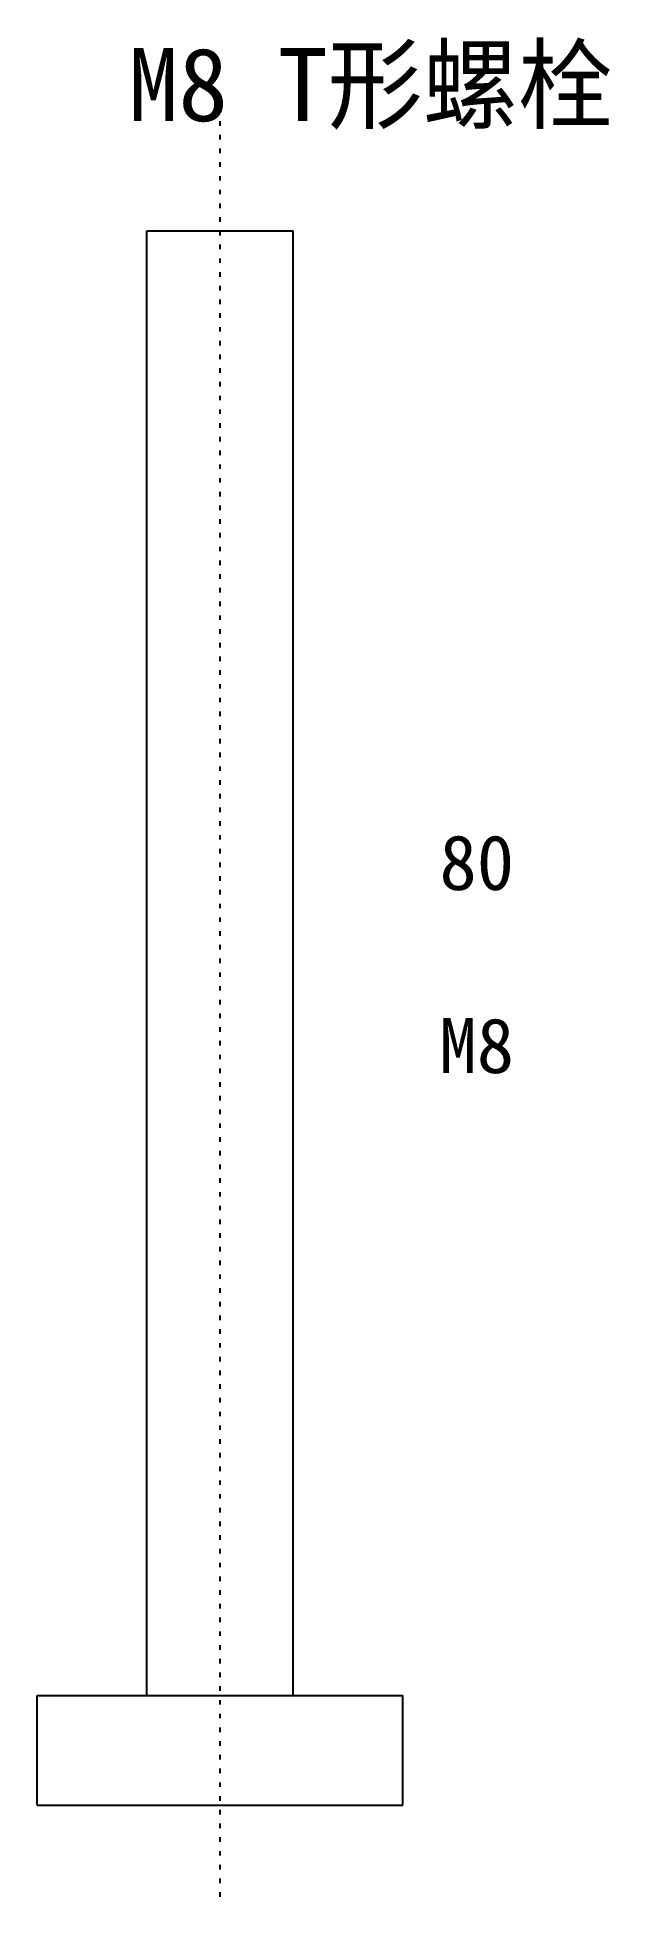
# Model space of a CAD drawing. Header units: metres. Extents: x 30 to 61, y 25 to 127.
import ezdxf

# ---------------------------------------------------------------- set-up
doc = ezdxf.new("R2010")
doc.units = ezdxf.units.M
doc.linetypes.add('CENTER', pattern=[0.75, -0.25, 0.25, -0.25])

msp = doc.modelspace()

# ---------------------------------------------------------------- linework, layer by layer
at = {"color": 1, "linetype": 'CENTER'}
msp.add_line((40, 25), (40, 122), dxfattribs=at)
for p, q in [((36, 36), (36, 116)), ((36, 116), (44, 116)), ((44, 36), (44, 116)), ((30, 30), (30, 36)), ((50, 30), (50, 36))]:
    msp.add_line(p, q)
at = {"color": 2}
for p, q in [((30, 36), (50, 36)), ((30, 30), (50, 30))]:
    msp.add_line(p, q, dxfattribs=at)

# ---------------------------------------------------------------- texts
at = {"color": 7}
for s, height, p in [('M8 T形螺栓', 4, (35, 122)), ('80', 3, (52, 80)), ('M8', 3, (52, 70))]:
    msp.add_text(s, height=height, dxfattribs=at).set_placement(p)

doc.saveas('drawing.dxf')
